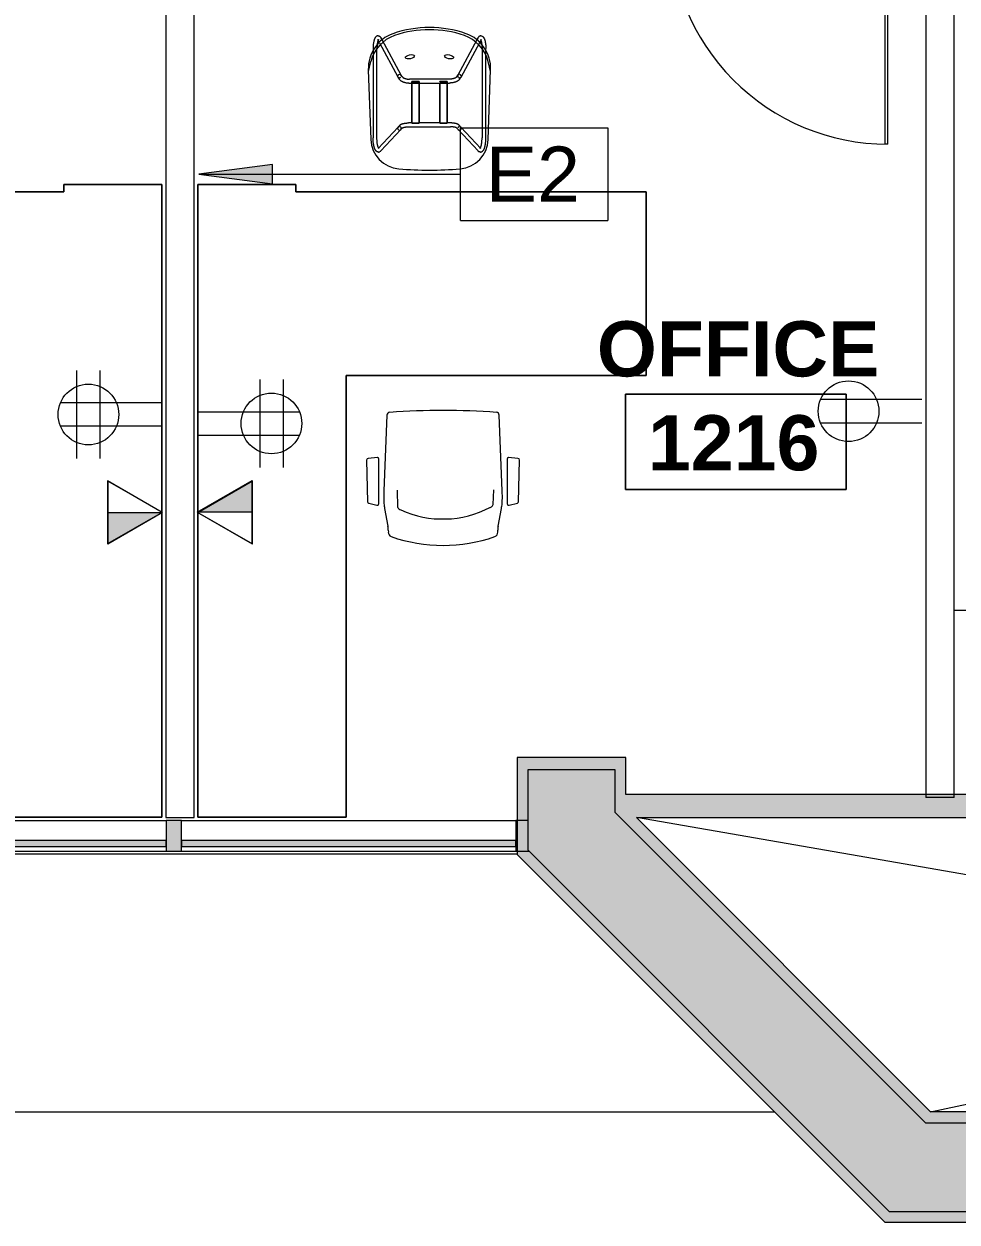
# Model space of a CAD drawing. Header units: inches. Extents: x -326 to 986, y -79 to 1436.
# Drawn here: x 590.9 to 743.2, y -79.5 to 116 of the extents above; entities that cross this region are included whole.
import ezdxf

# ---------------------------------------------------------------- set-up
doc = ezdxf.new("R2010")
doc.units = ezdxf.units.IN
doc.header["$LTSCALE"] = 48
doc.header["$MEASUREMENT"] = 0
for name, color, linetype, lineweight in [('A-ANNO-KEYN', 8, 'Continuous', 9), ('A-ANNO-NOTE', 4, 'Continuous', 13), ('A-AREA-IDEN', 1, 'Continuous', 9), ('A-DETL-GENF', 247, 'Continuous', 9), ('A-DETL-THIN', 8, 'Continuous', 9), ('A-DOOR', 8, 'Continuous', 13), ('A-GENM', 8, 'Continuous', 9), ('A-GLAZ-CURT', 8, 'Continuous', 9), ('A-GLAZ-CWMG', 8, 'Continuous', 9), ('A-WALL', 8, 'Continuous', 13), ('A-WALL-PATT', 8, 'Continuous', 13), ('I-FURN', 47, 'Continuous', 9), ('I-WALL', 8, 'Continuous', 13), ('Q-SPCQ', 8, 'Continuous', 9)]:
    doc.layers.add(name, color=color, linetype=linetype, lineweight=lineweight)
doc.styles.add('Arial', font='arial.ttf', dxfattribs={"height": 9})
doc.styles.add('Swis721 Lt BT_B', font='', dxfattribs={"height": 9})
doc.styles.get('Swis721 Lt BT_B').set_extended_font_data('Swis721 Lt BT', bold=True)

# ---------------------------------------------------------------- blocks, each defined once
blk = doc.blocks.new('System Panel - Glazed - Offset-8084721-Level XX  POWER _ SIGNAL NEW')
at = {"layer": 'A-GLAZ-CURT'}
blk.add_hatch(color=256, dxfattribs=at).paths.add_polyline_path([(-27.27, 1.75), (-27.27, 0.75), (27.27, 0.75), (27.27, 1.75), (0.4, 1.75)], flags=0)
for p, q in [((27.27, 1.75), (-27.27, 1.75)), ((-27.27, 1.75), (-27.27, 0.75)), ((-27.27, 0.75), (27.27, 0.75)), ((27.27, 0.75), (27.27, 1.75))]:
    blk.add_line(p, q, dxfattribs=at)
blk = doc.blocks.new('System Panel - Glazed - Offset-8084722-Level XX  POWER _ SIGNAL NEW')
at = {"layer": 'A-GLAZ-CURT'}
blk.add_hatch(color=256, dxfattribs=at).paths.add_polyline_path([(-28.69, 1.75), (-28.75, 1.75), (-28.75, 0.75), (28.75, 0.75), (28.75, 1.75), (-28.04, 1.75)], flags=0)
for p, q in [((28.75, 1.75), (-28.75, 1.75)), ((-28.75, 1.75), (-28.75, 0.75)), ((-28.75, 0.75), (28.75, 0.75)), ((28.75, 0.75), (28.75, 1.75))]:
    blk.add_line(p, q, dxfattribs=at)
blk = doc.blocks.new('Rectangular Mullion - 2_5_ x 5_ rectangular-6977653-Level XX  POWER _ SIGNAL NEW')
at = {"layer": 'A-GLAZ-CWMG'}
for p, q in [((616.64, -13.97), (671.18, -13.97)), ((616.64, -18.97), (671.18, -18.97))]:
    blk.add_line(p, q, dxfattribs=at)
blk = doc.blocks.new('Rectangular Mullion - 2_5_ x 5_ rectangular-6977149-Level XX  POWER _ SIGNAL NEW')
at = {"layer": 'A-GLAZ-CWMG'}
for p, q in [((556.64, -13.97), (614.14, -13.97)), ((556.64, -18.97), (614.14, -18.97))]:
    blk.add_line(p, q, dxfattribs=at)
blk = doc.blocks.new('Rectangular Mullion - 2_5_ x 5_ rectangular-8084719-Level XX  POWER _ SIGNAL NEW')
at = {"layer": 'A-GLAZ-CWMG'}
blk.add_hatch(color=256, dxfattribs=at).paths.add_polyline_path([(-2.5, -2.5), (-2.29, -2.5), (-2.3, 2.5), (-2.5, 2.5), (-2.5, -1.75)], flags=0)
for p, q in [((-0.54, 2.5), (-2.5, 2.5)), ((-2.5, 2.5), (-2.5, -2.5)), ((-2.5, -2.5), (-0.33, -2.5))]:
    blk.add_line(p, q, dxfattribs=at)
blk = doc.blocks.new('Rectangular Mullion - 2_5_ x 5_ rectangular-8084720-Level XX  POWER _ SIGNAL NEW')
at = {"layer": 'A-GLAZ-CWMG'}
blk.add_hatch(color=256, dxfattribs=at).paths.add_polyline_path([(-1.25, -2.5), (-1.25, 2.5), (1.25, 2.5), (1.25, -2.5)], flags=0)
for p, q in [((-1.25, 2.5), (1.25, 2.5)), ((-1.25, -2.5), (-1.25, 2.5)), ((1.25, 2.5), (1.25, -2.5)), ((1.25, -2.5), (-1.25, -2.5))]:
    blk.add_line(p, q, dxfattribs=at)
blk = doc.blocks.new('Furniture 12 - Furniture 2-8206530-Level XX  POWER _ SIGNAL NEW')
at = {"layer": 'I-FURN'}
for p, q in [((597.43, 88.59), (540.28, 88.59)), ((540.28, 88.59), (540.28, 58.59)), ((540.28, 58.59), (540.28, 88.59)), ((540.28, 88.59), (597.43, 88.59)), ((613.43, 89.76), (597.43, 89.76)), ((597.43, 89.76), (597.43, 88.59)), ((597.43, 88.59), (597.43, 89.76)), ((597.43, 89.76), (613.43, 89.76)), ((613.43, -13.41), (613.43, 89.76)), ((613.43, 89.76), (613.43, -13.41)), ((540.28, 58.59), (589.21, 58.59)), ((589.21, 58.59), (540.28, 58.59)), ((589.21, 58.59), (589.21, -13.41)), ((589.21, -13.41), (589.21, 58.59)), ((589.21, -13.41), (613.43, -13.41)), ((613.43, -13.41), (589.21, -13.41))]:
    blk.add_line(p, q, dxfattribs=at)
blk = doc.blocks.new('Furniture 14 - Furniture 2-8206549-Level XX  POWER _ SIGNAL NEW')
at = {"layer": 'I-FURN'}
for p, q in [((635.29, 89.76), (619.29, 89.76)), ((619.29, 89.76), (619.29, -13.41)), ((619.29, -13.41), (619.29, 89.76)), ((619.29, 89.76), (635.29, 89.76)), ((635.29, 88.59), (635.29, 89.76)), ((635.29, 89.76), (635.29, 88.59)), ((692.44, 88.59), (635.29, 88.59)), ((635.29, 88.59), (692.44, 88.59)), ((692.44, 58.59), (692.44, 88.59)), ((692.44, 88.59), (692.44, 58.59)), ((643.5, -13.41), (643.5, 58.59)), ((643.5, 58.59), (692.44, 58.59)), ((692.44, 58.59), (643.5, 58.59)), ((643.5, 58.59), (643.5, -13.41)), ((619.29, -13.41), (643.5, -13.41)), ((643.5, -13.41), (619.29, -13.41))]:
    blk.add_line(p, q, dxfattribs=at)
blk = doc.blocks.new('Haworth_Chair_Very-Perforated Conference - Arms-7919528-Level XX  POWER _ SIGNAL NEW')
at = {"layer": 'I-FURN'}
for p, q in [((-8.92, 9.82), (-8.93, 9.49)), ((8.93, 9.49), (8.92, 9.82)), ((-8.99, 8.85), (-9.54, 5.95)), ((9.54, 5.95), (8.99, 8.85)), ((-12.31, 4.88), (-12.46, -1.93)), ((-10.78, 5.45), (-12.13, 5.09)), ((-10.47, -2.08), (-10.47, 5.24)), ((-8.18, 5.32), (-8.28, 2.93)), ((7.35, 5.81), (7.45, 3)), ((10.47, 5.24), (10.47, -2.08)), ((12.13, 5.09), (10.78, 5.45)), ((12.46, -1.93), (12.31, 4.88)), ((-9.66, 3.1), (-9.17, -9.25)), ((9.17, -9.25), (9.66, 3.1)), ((-12.22, -2.2), (-10.7, -2.33)), ((10.7, -2.33), (12.22, -2.2))]:
    blk.add_line(p, q, dxfattribs=at)
for centre, radius, start, end in [((0, -13.38), 25.38, 70.5697, 109.4303), ((-8.2, 9.88), 0.726, 109.4303, 184.7942), ((8.2, 9.88), 0.726, 355.2058, 70.5697), ((-12.59, 9.53), 3.66, 349.3577, 359.4408), ((12.59, 9.53), 3.66, 180.5592, 190.6423), ((-1.67, 4.48), 8, 169.3577, 171.9368), ((0.03, -8.86), 16.55, 65.5881, 117.6868), ((6.23, 4.53), 1.8, 56.5647, 69.3688), ((7.07, 5.79), 0.28, 3.4353, 56.5647), ((1.67, 4.48), 8, 8.0632, 10.6423), ((-12.06, 4.84), 0.253, 104.9851, 170.6413), ((-10.72, 5.2), 0.251, 7.6853, 104.9851), ((14.88, 4.07), 24.56, 178.604, 182.266), ((-1.67, 4.48), 8, 171.9368, 178.604), ((-7.9, 5.31), 0.279, 123.4733, 177.7139), ((-7.07, 4.46), 1.47, 115.5511, 132.4138), ((1.67, 4.48), 8, 1.396, 8.0632), ((-14.88, 4.07), 24.56, 357.734, 1.396), ((10.72, 5.2), 0.251, 75.0149, 172.3147), ((12.06, 4.84), 0.253, 9.3587, 75.0149), ((-12.2, -1.95), 0.26, 176.7236, 265.2764), ((12.2, -1.95), 0.26, 274.7236, 3.2764), ((-10.72, -2.08), 0.254, 274.8786, 0.0165), ((10.72, -2.08), 0.254, 179.9835, 265.1214), ((-8.7, -9.25), 0.465, 180, 270), ((0, 107.25), 117.28, 265.7439, 274.2561), ((8.7, -9.25), 0.465, 269.8585, 0)]:
    blk.add_arc(centre, radius, start, end, dxfattribs=at)
blk = doc.blocks.new('HighTower_Eyes_Guest - HighTower_Eyes_Guest-V26-Level XX  POWER _ SIGNAL NEW')
at = {"layer": 'I-FURN'}
for p, q in [((-8.43, 8.96), (-8.2, 8.54)), ((-8.3, 9.03), (-8.3, 9.03)), ((-8.18, 8.49), (-5.18, 2.92)), ((-7.71, 8.96), (-7.88, 9.26)), ((-4.63, 3.21), (-7.71, 8.96)), ((7.71, 8.96), (4.62, 3.2)), ((5.17, 2.9), (8.2, 8.54)), ((7.88, 9.26), (7.71, 8.96)), ((8.2, 8.54), (8.43, 8.96)), ((8.3, 9.03), (8.3, 9.03)), ((-9.2, 7.57), (-9.2, 7.23)), ((-9.2, 7.23), (-9.2, -7.02)), ((-8.57, -7.02), (-8.57, 7.57)), ((8.57, 7.57), (8.57, -7.02)), ((9.2, 7.23), (9.2, 7.57)), ((9.2, -7.02), (9.2, 7.19)), ((-9.98, 4.11), (-9.58, -7.25)), ((-9.97, 3.84), (-9.57, 5.45)), ((9.97, 3.84), (9.57, 5.45)), ((9.58, -7.25), (9.98, 4.11)), ((-5.16, 2.9), (-4.92, 2.56)), ((-4.41, 2.93), (-4.65, 3.26)), ((3.25, 2.57), (-3.25, 2.57)), ((-2.86, 2.22), (-1.68, 2.22)), ((-2.86, 2.1), (-2.86, 2.17)), ((-2.86, 2.17), (-2.86, 2.12)), ((-2.86, 2.12), (-1.68, 2.12)), ((-2.86, 2.04), (-2.86, 2.1)), ((-2.86, 2.1), (-2.86, 2.04)), ((-2.86, 1.99), (-2.86, 2.03)), ((-2.86, 2.03), (-2.86, 1.99)), ((-2.86, 1.76), (-2.86, 1.96)), ((-1.68, 2.16), (-1.68, 2.1)), ((-1.68, 2.04), (-1.68, 2.09)), ((-1.68, 2.09), (-1.68, 2.04)), ((-1.68, 1.96), (-1.68, 1.76)), ((1.68, 2.22), (2.86, 2.22)), ((1.68, 2.12), (1.68, 2.18)), ((1.68, 2.18), (1.68, 2.12)), ((1.68, 2.12), (2.86, 2.12)), ((1.68, 2.05), (1.68, 2.1)), ((1.68, 2.1), (1.68, 2.05)), ((1.68, 1.76), (1.68, 1.96)), ((2.86, 2.12), (2.86, 2.18)), ((2.86, 2.18), (2.86, 2.11)), ((2.86, 2.04), (2.86, 2.1)), ((2.86, 2.1), (2.86, 2.04)), ((2.86, 1.99), (2.86, 2.04)), ((2.86, 2.04), (2.86, 1.99)), ((2.86, 1.96), (2.86, 1.76)), ((4.65, 3.26), (4.41, 2.93)), ((4.92, 2.56), (5.16, 2.9)), ((-3.25, 1.94), (3.25, 1.94)), ((-2.86, 1.94), (-2.86, 0.38)), ((-2.86, 1.43), (-2.86, 1.76)), ((-2.86, -3.21), (-2.86, 1.43)), ((-2.86, 0.38), (-2.86, -0.75)), ((-1.68, 0.38), (-1.68, 1.94)), ((-1.68, 1.76), (-1.68, 1.43)), ((-1.68, 1.43), (-1.68, -3.21)), ((-1.68, -0.75), (-1.68, 0.38)), ((1.68, 1.95), (1.68, 0.38)), ((1.68, 1.43), (1.68, 1.76)), ((1.68, -3.21), (1.68, 1.43)), ((1.68, 0.38), (1.68, -0.75)), ((2.86, 0.38), (2.86, 1.94)), ((2.86, 1.76), (2.86, 1.43)), ((2.86, 1.43), (2.86, -3.21)), ((2.86, -0.75), (2.86, 0.38)), ((-2.86, -0.75), (-2.86, -1.82)), ((-2.86, -1.82), (-2.86, -3.07)), ((-1.68, -1.82), (-1.68, -0.75)), ((-1.68, -3.07), (-1.68, -1.82)), ((1.68, -0.75), (1.68, -1.82)), ((1.68, -1.82), (1.68, -3.07)), ((2.86, -1.82), (2.86, -0.75)), ((2.86, -3.07), (2.86, -1.82)), ((-2.86, -3.07), (-2.86, -4.58)), ((-2.86, -3.53), (-2.86, -3.21)), ((-2.86, -4.6), (-2.86, -3.53)), ((-1.68, -4.58), (-1.68, -3.07)), ((-1.68, -3.21), (-1.68, -3.53)), ((-1.68, -3.53), (-1.68, -4.6)), ((1.68, -3.07), (1.68, -4.58)), ((1.68, -3.53), (1.68, -3.21)), ((1.68, -4.6), (1.68, -3.53)), ((2.86, -4.58), (2.86, -3.07)), ((2.86, -3.21), (2.86, -3.53)), ((2.86, -3.53), (2.86, -4.6)), ((-5.12, -5.24), (-8.38, -8.72)), ((-7.92, -9.15), (-4.67, -5.67)), ((-4.85, -4.95), (-5.13, -5.25)), ((-4.67, -5.67), (-4.4, -5.38)), ((-2.86, -4.58), (-3.42, -4.58)), ((-3.42, -5.2), (3.42, -5.2)), ((-2.86, -4.58), (-2.86, -4.59)), ((-2.86, -4.6), (-2.86, -4.58)), ((-2.86, -4.59), (-2.86, -4.61)), ((-1.68, -4.6), (-2.86, -4.6)), ((-2.86, -4.61), (-1.68, -4.61)), ((1.68, -4.58), (-1.68, -4.58)), ((-1.68, -4.59), (-1.68, -4.58)), ((-1.68, -4.58), (-1.68, -4.6)), ((-1.68, -4.61), (-1.68, -4.59)), ((1.68, -4.59), (1.68, -4.58)), ((1.68, -4.58), (1.68, -4.6)), ((1.68, -4.61), (1.68, -4.59)), ((1.68, -4.6), (2.86, -4.6)), ((2.86, -4.61), (1.68, -4.61)), ((3.42, -4.58), (2.86, -4.58)), ((2.86, -4.58), (2.86, -4.59)), ((2.86, -4.6), (2.86, -4.58)), ((2.86, -4.59), (2.86, -4.61)), ((4.4, -5.38), (4.67, -5.67)), ((4.67, -5.67), (7.92, -9.15)), ((5.13, -5.25), (4.85, -4.95)), ((8.38, -8.72), (5.12, -5.24)), ((-9.17, -7.68), (-9.17, -7.62)), ((8.53, -7.8), (8.53, -7.74)), ((8.55, -7.53), (8.56, -7.45)), ((-8.25, -8.73), (-8.25, -8.72)), ((8.25, -8.73), (8.25, -8.72)), ((8.33, -8.6), (8.34, -8.57))]:
    blk.add_line(p, q, dxfattribs=at)
at = {"layer": 'I-FURN', "flags": 128}
for points in [[(-8.39, 9.63), (-8.45, 9.62), (-8.51, 9.61), (-8.57, 9.59), (-8.62, 9.57), (-8.67, 9.54), (-8.71, 9.5), (-8.75, 9.47), (-8.78, 9.43), (-8.81, 9.39), (-8.84, 9.35), (-8.87, 9.31), (-8.89, 9.27), (-8.91, 9.22), (-8.94, 9.18), (-8.96, 9.13), (-8.98, 9.08), (-9, 9.03), (-9.01, 8.98), (-9.03, 8.92), (-9.05, 8.87), (-9.06, 8.81), (-9.08, 8.75), (-9.09, 8.69), (-9.1, 8.63), (-9.11, 8.57), (-9.13, 8.5), (-9.14, 8.44), (-9.15, 8.37), (-9.16, 8.3), (-9.16, 8.24), (-9.17, 8.17), (-9.18, 8.09), (-9.18, 8.02), (-9.19, 7.95), (-9.19, 7.88), (-9.19, 7.81), (-9.2, 7.73), (-9.2, 7.66), (-9.2, 7.59), (-9.2, 7.57)], [(-8.54, 8.2), (-8.54, 8.15), (-8.55, 8.09), (-8.56, 8.03), (-8.56, 7.96), (-8.56, 7.9), (-8.57, 7.83), (-8.57, 7.77), (-8.57, 7.7)], [(-8.38, 8.88), (-8.4, 8.85), (-8.41, 8.81), (-8.42, 8.78), (-8.43, 8.74), (-8.45, 8.69), (-8.46, 8.65), (-8.47, 8.6), (-8.48, 8.55), (-8.49, 8.5), (-8.5, 8.44), (-8.51, 8.39), (-8.52, 8.33), (-8.53, 8.27), (-8.54, 8.21)], [(-8.47, 9.03), (-8.47, 9.03), (-8.46, 9.02), (-8.46, 9.01), (-8.45, 9), (-8.44, 8.98), (-8.43, 8.96)], [(-8.39, 9.63), (-8.32, 9.62), (-8.26, 9.61), (-8.21, 9.59), (-8.15, 9.57), (-8.11, 9.54), (-8.06, 9.5), (-8.03, 9.47), (-7.99, 9.43), (-7.96, 9.39), (-7.93, 9.35), (-7.91, 9.31), (-7.88, 9.27), (-7.88, 9.26)], [(-8.32, 9.01), (-8.32, 9), (-8.34, 8.98), (-8.35, 8.96), (-8.36, 8.94), (-8.37, 8.91), (-8.38, 8.88)], [(-8.3, 9.03), (-8.31, 9.02), (-8.32, 9.01)], [(8.39, 9.63), (8.32, 9.62), (8.26, 9.61), (8.21, 9.59), (8.15, 9.57), (8.11, 9.54), (8.06, 9.5), (8.03, 9.47), (7.99, 9.43), (7.96, 9.39), (7.93, 9.35), (7.91, 9.31), (7.88, 9.27), (7.88, 9.26)], [(8.3, 9.03), (8.31, 9.02), (8.32, 9.01)], [(8.32, 9.01), (8.32, 9), (8.34, 8.98), (8.35, 8.96), (8.36, 8.94), (8.37, 8.91), (8.38, 8.88)], [(8.38, 8.88), (8.4, 8.85), (8.41, 8.81), (8.42, 8.78), (8.43, 8.74), (8.45, 8.69), (8.46, 8.65), (8.47, 8.6), (8.48, 8.55), (8.49, 8.5), (8.5, 8.44), (8.51, 8.39), (8.52, 8.33), (8.53, 8.27), (8.54, 8.21)], [(8.39, 9.63), (8.45, 9.62), (8.51, 9.61), (8.57, 9.59), (8.62, 9.57), (8.67, 9.54), (8.71, 9.5), (8.75, 9.47), (8.78, 9.43), (8.81, 9.39), (8.84, 9.35), (8.87, 9.31), (8.89, 9.27), (8.91, 9.22), (8.94, 9.18), (8.96, 9.13), (8.98, 9.08), (9, 9.03), (9.01, 8.98), (9.03, 8.92), (9.05, 8.87), (9.06, 8.81), (9.08, 8.75), (9.09, 8.69), (9.1, 8.63), (9.11, 8.57), (9.13, 8.5), (9.14, 8.44), (9.15, 8.37), (9.16, 8.3), (9.16, 8.24), (9.17, 8.17), (9.18, 8.09), (9.18, 8.02), (9.19, 7.95), (9.19, 7.88), (9.19, 7.81), (9.2, 7.73), (9.2, 7.66), (9.2, 7.59), (9.2, 7.57)], [(8.47, 9.03), (8.47, 9.03), (8.46, 9.02), (8.46, 9.01), (8.45, 9), (8.44, 8.98), (8.43, 8.96)], [(8.54, 8.2), (8.54, 8.15), (8.55, 8.09), (8.56, 8.03), (8.56, 7.96), (8.56, 7.9)], [(8.56, 7.9), (8.57, 7.83), (8.57, 7.77), (8.57, 7.7), (8.57, 7.64), (8.57, 7.57), (8.57, 7.57)], [(-8.57, 7.7), (-8.57, 7.64), (-8.57, 7.57), (-8.57, 7.57)], [(-4.92, 2.56), (-4.89, 2.52), (-4.86, 2.48), (-4.82, 2.44), (-4.78, 2.41), (-4.74, 2.37), (-4.7, 2.34), (-4.66, 2.31), (-4.61, 2.28), (-4.56, 2.25), (-4.52, 2.22), (-4.47, 2.2), (-4.41, 2.17), (-4.36, 2.15), (-4.31, 2.12), (-4.25, 2.1), (-4.19, 2.08), (-4.14, 2.07), (-4.08, 2.05), (-4.02, 2.03), (-3.96, 2.02), (-3.9, 2.01), (-3.83, 1.99), (-3.77, 1.98), (-3.71, 1.97), (-3.64, 1.96), (-3.58, 1.96), (-3.51, 1.95), (-3.45, 1.95), (-3.38, 1.94), (-3.32, 1.94), (-3.25, 1.94)], [(-4.41, 2.93), (-4.4, 2.91), (-4.39, 2.9), (-4.38, 2.89), (-4.36, 2.87), (-4.34, 2.85), (-4.32, 2.84), (-4.3, 2.82), (-4.28, 2.8), (-4.25, 2.79), (-4.22, 2.77)], [(-4.22, 2.77), (-4.19, 2.75), (-4.15, 2.74), (-4.12, 2.72), (-4.08, 2.71), (-4.04, 2.69), (-4, 2.68), (-3.96, 2.66), (-3.91, 2.65), (-3.87, 2.64), (-3.82, 2.63), (-3.77, 2.62), (-3.72, 2.61), (-3.67, 2.6), (-3.62, 2.59), (-3.57, 2.59), (-3.52, 2.58), (-3.46, 2.58), (-3.41, 2.57)], [(-3.41, 2.57), (-3.36, 2.57), (-3.3, 2.57), (-3.25, 2.57)], [(4.41, 2.93), (4.4, 2.91), (4.39, 2.9), (4.38, 2.89), (4.36, 2.87), (4.34, 2.85), (4.32, 2.84), (4.3, 2.82), (4.28, 2.8), (4.25, 2.79), (4.22, 2.77), (4.19, 2.75), (4.15, 2.74), (4.12, 2.72), (4.08, 2.71), (4.04, 2.69), (4, 2.68), (3.96, 2.66), (3.91, 2.65), (3.87, 2.64), (3.82, 2.63), (3.77, 2.62), (3.72, 2.61), (3.67, 2.6), (3.62, 2.59), (3.57, 2.59), (3.52, 2.58), (3.46, 2.58), (3.41, 2.57), (3.36, 2.57), (3.3, 2.57), (3.25, 2.57)], [(4.92, 2.56), (4.89, 2.52), (4.86, 2.48), (4.82, 2.44), (4.78, 2.41), (4.74, 2.37), (4.7, 2.34), (4.66, 2.31), (4.61, 2.28), (4.56, 2.25), (4.52, 2.22), (4.47, 2.2), (4.41, 2.17), (4.36, 2.15), (4.31, 2.12), (4.25, 2.1), (4.19, 2.08), (4.14, 2.07), (4.08, 2.05), (4.02, 2.03), (3.96, 2.02), (3.9, 2.01), (3.83, 1.99), (3.77, 1.98), (3.71, 1.97), (3.64, 1.96), (3.58, 1.96), (3.51, 1.95), (3.45, 1.95), (3.38, 1.94), (3.32, 1.94), (3.25, 1.94)], [(-4.85, -4.95), (-4.82, -4.92), (-4.79, -4.89), (-4.76, -4.87), (-4.72, -4.85), (-4.69, -4.83), (-4.65, -4.81), (-4.62, -4.79), (-4.58, -4.77), (-4.54, -4.75), (-4.5, -4.74), (-4.46, -4.73), (-4.42, -4.71), (-4.38, -4.7), (-4.34, -4.69), (-4.29, -4.67), (-4.25, -4.66), (-4.2, -4.65), (-4.16, -4.64), (-4.11, -4.64), (-4.06, -4.63), (-4.01, -4.62), (-3.96, -4.61), (-3.91, -4.61), (-3.86, -4.6), (-3.81, -4.6), (-3.76, -4.59), (-3.7, -4.59), (-3.65, -4.58), (-3.6, -4.58)], [(-4.4, -5.38), (-4.4, -5.38), (-4.39, -5.38), (-4.38, -5.37), (-4.37, -5.37), (-4.36, -5.36), (-4.35, -5.35), (-4.33, -5.34), (-4.31, -5.33), (-4.29, -5.33), (-4.26, -5.32), (-4.24, -5.31), (-4.21, -5.3), (-4.18, -5.29), (-4.15, -5.28), (-4.11, -5.27), (-4.08, -5.27), (-4.04, -5.26), (-4, -5.25), (-3.97, -5.24), (-3.93, -5.24), (-3.88, -5.23), (-3.84, -5.23), (-3.8, -5.22), (-3.76, -5.22), (-3.71, -5.21), (-3.67, -5.21), (-3.62, -5.21), (-3.58, -5.21)], [(-3.6, -4.58), (-3.54, -4.58), (-3.49, -4.58), (-3.44, -4.58), (-3.42, -4.58)], [(-3.58, -5.21), (-3.53, -5.2), (-3.49, -5.2), (-3.44, -5.2), (-3.42, -5.2)], [(4.85, -4.95), (4.82, -4.92), (4.79, -4.89), (4.76, -4.87), (4.72, -4.85), (4.69, -4.83), (4.65, -4.81), (4.62, -4.79), (4.58, -4.77), (4.54, -4.75), (4.5, -4.74), (4.46, -4.73), (4.42, -4.71), (4.38, -4.7), (4.34, -4.69), (4.29, -4.67), (4.25, -4.66), (4.2, -4.65), (4.16, -4.64), (4.11, -4.64), (4.06, -4.63), (4.01, -4.62), (3.96, -4.61), (3.91, -4.61), (3.86, -4.6), (3.81, -4.6), (3.76, -4.59), (3.7, -4.59), (3.65, -4.58), (3.6, -4.58), (3.54, -4.58), (3.49, -4.58), (3.44, -4.58), (3.42, -4.58)], [(4.4, -5.38), (4.4, -5.38), (4.39, -5.38), (4.38, -5.37), (4.37, -5.37), (4.36, -5.36), (4.35, -5.35), (4.33, -5.34), (4.31, -5.33), (4.29, -5.33), (4.26, -5.32), (4.24, -5.31), (4.21, -5.3), (4.18, -5.29), (4.15, -5.28), (4.11, -5.27), (4.08, -5.27), (4.04, -5.26), (4, -5.25), (3.97, -5.24), (3.93, -5.24), (3.88, -5.23), (3.84, -5.23), (3.8, -5.22), (3.76, -5.22), (3.71, -5.21), (3.67, -5.21), (3.62, -5.21), (3.58, -5.21), (3.53, -5.2), (3.49, -5.2), (3.44, -5.2), (3.42, -5.2)], [(-9.19, -7.46), (-9.19, -7.38), (-9.19, -7.29), (-9.2, -7.21), (-9.2, -7.13), (-9.2, -7.04), (-9.2, -7.02)], [(-9.17, -7.62), (-9.18, -7.54), (-9.19, -7.46)], [(-9.15, -7.83), (-9.16, -7.78), (-9.17, -7.7)], [(-8.53, -7.8), (-8.53, -7.74), (-8.54, -7.67), (-8.55, -7.6), (-8.55, -7.53), (-8.56, -7.45), (-8.56, -7.38), (-8.57, -7.3), (-8.57, -7.23), (-8.57, -7.15), (-8.57, -7.08), (-8.57, -7.02)], [(-8.3, -8.66), (-8.31, -8.63), (-8.33, -8.6), (-8.34, -8.57), (-8.36, -8.53), (-8.37, -8.49), (-8.39, -8.45), (-8.4, -8.4), (-8.42, -8.35), (-8.43, -8.3), (-8.45, -8.25), (-8.46, -8.19), (-8.47, -8.13), (-8.48, -8.07), (-8.49, -8.01), (-8.51, -7.95), (-8.52, -7.88), (-8.52, -7.81)], [(8.49, -8.01), (8.51, -7.95), (8.52, -7.88), (8.52, -7.81)], [(8.53, -7.74), (8.54, -7.67), (8.55, -7.6), (8.55, -7.53)], [(8.56, -7.45), (8.56, -7.38), (8.57, -7.3), (8.57, -7.23)], [(8.57, -7.23), (8.57, -7.15), (8.57, -7.08), (8.57, -7.02)], [(8.9, -8.84), (8.93, -8.79), (8.95, -8.74), (8.97, -8.68), (8.99, -8.62), (9.01, -8.56), (9.03, -8.5), (9.04, -8.43), (9.06, -8.37), (9.08, -8.3), (9.09, -8.23), (9.1, -8.16), (9.12, -8.08), (9.13, -8.01), (9.14, -7.93), (9.15, -7.86), (9.16, -7.78), (9.17, -7.7)], [(9.17, -7.68), (9.17, -7.62), (9.18, -7.54), (9.19, -7.46)], [(9.19, -7.46), (9.19, -7.38), (9.19, -7.29), (9.2, -7.21), (9.2, -7.13), (9.2, -7.04), (9.2, -7.02)], [(-8.32, -9.33), (-8.38, -9.33), (-8.45, -9.31), (-8.51, -9.29), (-8.56, -9.27), (-8.61, -9.24), (-8.65, -9.2), (-8.69, -9.16), (-8.73, -9.12), (-8.77, -9.08), (-8.8, -9.04), (-8.83, -8.99), (-8.85, -8.94), (-8.88, -8.9), (-8.9, -8.84), (-8.93, -8.79), (-8.95, -8.74), (-8.97, -8.68), (-8.99, -8.62), (-9.01, -8.56), (-9.03, -8.5), (-9.04, -8.43), (-9.06, -8.37), (-9.08, -8.3), (-9.09, -8.23), (-9.1, -8.16), (-9.12, -8.08), (-9.13, -8.01), (-9.14, -7.93), (-9.15, -7.86)], [(-8.38, -8.73), (-8.38, -8.72), (-8.38, -8.72)], [(-8.32, -9.33), (-8.25, -9.33), (-8.19, -9.31), (-8.13, -9.29), (-8.08, -9.27)], [(-8.26, -8.71), (-8.27, -8.7), (-8.29, -8.68), (-8.3, -8.66)], [(-8.25, -8.72), (-8.25, -8.72), (-8.26, -8.71)], [(-8.07, -9.27), (-8.02, -9.24), (-7.98, -9.2), (-7.94, -9.16), (-7.92, -9.15)], [(8.31, -9.33), (8.25, -9.33), (8.19, -9.31), (8.13, -9.29), (8.07, -9.27), (8.02, -9.24), (7.98, -9.2), (7.94, -9.16), (7.92, -9.15)], [(8.25, -8.72), (8.25, -8.72), (8.26, -8.71)], [(8.26, -8.71), (8.27, -8.7), (8.29, -8.68), (8.3, -8.66)], [(8.3, -8.66), (8.31, -8.63), (8.33, -8.6)], [(8.32, -9.33), (8.38, -9.33), (8.45, -9.31), (8.51, -9.29), (8.56, -9.27), (8.61, -9.24), (8.65, -9.2), (8.69, -9.16), (8.73, -9.12), (8.77, -9.08), (8.8, -9.04), (8.83, -8.99), (8.85, -8.94), (8.88, -8.9), (8.9, -8.85)], [(8.34, -8.57), (8.36, -8.53), (8.37, -8.49), (8.39, -8.45), (8.4, -8.4), (8.42, -8.35), (8.43, -8.3), (8.45, -8.25), (8.46, -8.19), (8.47, -8.13), (8.48, -8.07), (8.49, -8.01)], [(8.38, -8.73), (8.38, -8.72), (8.38, -8.72)]]:
    blk.add_lwpolyline(points, dxfattribs=at)
at = {"layer": 'I-FURN'}
for centre, radius, start, end in [((-3.98, 4.32), 6, 109.4725, 182), ((0, -6.94), 17.94, 70.5275, 109.4725), ((0, -6.94), 17.94, 70.5275, 109.4725), ((0, -6.94), 17.57, 71.1082, 108.8918), ((3.98, 4.32), 6, 358, 70.5275), ((-3.75, 4), 6, 108.8918, 166), ((3.75, 4), 6, 14, 71.1082), ((-4.58, -7.08), 5, 182, 265.3163), ((4.58, -7.08), 5, 274.6837, 358), ((0, 48.87), 61.14, 265.3163, 274.6837)]:
    blk.add_arc(centre, radius, start, end, dxfattribs=at)
for centre, major_axis in [((-3.19, 6.22), (0.731, 0.169)), ((3.19, 6.22), (-0.731, 0.169))]:
    blk.add_ellipse(centre, major_axis=major_axis, ratio=0.429347, dxfattribs=at)
for centre, major_axis, ratio, start_param, end_param in [((-4.9, 3.07), (0.275, 0.148), 0.846149, 1.005041, 3.361235), ((-4.91, 3.08), (0.255, 0.181), 0.826969, 2.348734, 2.610534), ((-4.91, 3.08), (0.255, 0.181), 0.826969, 2.610534, 2.872333), ((-4.91, 3.08), (0.255, 0.181), 0.826969, 3.134132, 3.141593), ((-4.91, 3.08), (0.255, 0.181), 0.826969, 3.670142, 3.899693), ((-4.91, 3.08), (0.255, 0.181), 0.826969, 4.18133, 4.342747), ((-4.9, 3.07), (0.275, 0.148), 0.846149, 0.847322, 1.005041), ((-4.91, 3.08), (0.255, 0.181), 0.826969, 4.507518, 4.704929), ((-4.9, 3.07), (0.275, 0.148), 0.846149, 0.56645, 0.743241), ((-4.9, 3.07), (0.275, 0.148), 0.846149, 4.670232, 4.932031), ((-4.9, 3.07), (0.275, 0.148), 0.846149, 0.245101, 0.481442), ((-4.9, 3.07), (0.275, 0.148), 0.846149, 0, 0.219642), ((-4.91, 3.08), (0.255, 0.181), 0.826969, 6.042005, 6.283185), ((-4.9, 3.07), (0.275, 0.148), 0.846149, 6.241028, 6.283185), ((-4.9, 3.07), (0.275, 0.148), 0.846149, 6.055057, 6.234538), ((-4.91, 3.08), (0.255, 0.181), 0.826969, 5.50754, 5.687096), ((4.9, 3.05), (-0.275, 0.148), 0.846149, 0.345403, 0.565756), ((4.9, 3.05), (-0.275, 0.148), 0.846149, 6.063543, 6.500328), ((4.91, 3.08), (-0.255, 0.181), 0.826969, 0, 0.24118), ((4.9, 3.05), (-0.275, 0.148), 0.846149, 0.827555, 1.089355), ((4.9, 3.05), (-0.275, 0.148), 0.846149, 1.354803, 1.853974), ((4.91, 3.08), (-0.255, 0.181), 0.826969, 1.606635, 1.840056), ((4.91, 3.08), (-0.255, 0.181), 0.826969, 1.940439, 2.101855), ((4.9, 3.05), (-0.275, 0.148), 0.846149, 5.016345, 5.172895), ((4.9, 3.05), (-0.275, 0.148), 0.846149, 4.754546, 5.016345), ((4.9, 3.05), (-0.275, 0.148), 0.846149, 2.218705, 2.398351), ((4.9, 3.05), (-0.275, 0.148), 0.846149, 4.492747, 4.754546), ((4.9, 3.05), (-0.275, 0.148), 0.846149, 4.230947, 4.492747), ((4.9, 3.05), (-0.275, 0.148), 0.846149, 2.707661, 3.707348), ((4.91, 3.08), (-0.255, 0.181), 0.826969, 2.887254, 3.141593), ((4.9, 3.05), (-0.275, 0.148), 0.846149, 3.969148, 4.230947), ((4.91, 3.08), (-0.255, 0.181), 0.826969, 3.141593, 3.149053), ((4.9, 3.05), (-0.275, 0.148), 0.846149, 3.707348, 3.969148), ((4.91, 3.08), (-0.255, 0.181), 0.826969, 3.769872, 3.934451), ((4.91, 3.08), (-0.255, 0.181), 0.826969, 3.478649, 3.672652), ((-4.9, -5.46), (-0.227, 0.214), 0.915808, 0.509455, 0.712684), ((-4.9, -5.45), (-0.228, 0.213), 0.916448, 0.533321, 0.702853), ((-4.9, -5.46), (-0.227, 0.214), 0.915808, 0.784647, 0.974484), ((-4.9, -5.45), (-0.228, 0.213), 0.916448, 0.009723, 0.444268), ((-4.9, -5.46), (-0.227, 0.214), 0.915808, 0.242642, 0.450885), ((-4.9, -5.45), (-0.228, 0.213), 0.916448, 0.795121, 0.965985), ((-4.9, -5.46), (-0.227, 0.214), 0.915808, 1.050468, 1.236283), ((-4.9, -5.45), (-0.228, 0.213), 0.916448, 1.05692, 1.229009), ((-4.9, -5.46), (-0.227, 0.214), 0.915808, 0, 0.189085), ((-4.9, -5.46), (-0.227, 0.214), 0.915808, 1.315063, 1.498082), ((-4.9, -5.46), (-0.227, 0.214), 0.915808, 6.210471, 6.283185), ((-4.9, -5.45), (-0.228, 0.213), 0.916448, 0, 0.009723), ((-4.9, -5.46), (-0.227, 0.214), 0.915808, 5.948672, 6.135181), ((-4.9, -5.45), (-0.228, 0.213), 0.916448, 1.580519, 1.75543), ((-4.9, -5.46), (-0.227, 0.214), 0.915808, 1.842905, 2.021681), ((-4.9, -5.45), (-0.228, 0.213), 0.916448, 1.842318, 2.019215), ((-4.9, -5.45), (-0.228, 0.213), 0.916448, 5.56365, 5.74036), ((-4.9, -5.45), (-0.228, 0.213), 0.916448, 2.104118, 2.283912), ((-4.9, -5.46), (-0.227, 0.214), 0.915808, 2.105874, 2.283481), ((-4.9, -5.45), (-0.228, 0.213), 0.916448, 5.320724, 5.50751), ((-4.9, -5.46), (-0.227, 0.214), 0.915808, 2.369337, 2.54528), ((-4.9, -5.45), (-0.228, 0.213), 0.916448, 2.365917, 2.550664), ((-4.9, -5.46), (-0.227, 0.214), 0.915808, 2.633342, 2.807079), ((-4.9, -5.45), (-0.228, 0.213), 0.916448, 2.627717, 2.823607), ((-4.9, -5.45), (-0.228, 0.213), 0.916448, 4.198513, 4.953354), ((-4.9, -5.45), (-0.228, 0.213), 0.916448, 2.889516, 3.413115), ((-4.9, -5.46), (-0.227, 0.214), 0.915808, 4.146457, 4.639675), ((-4.9, -5.46), (-0.227, 0.214), 0.915808, 3.068879, 3.141593), ((-4.9, -5.46), (-0.227, 0.214), 0.915808, 3.141593, 3.330678), ((-4.9, -5.45), (-0.228, 0.213), 0.916448, 3.44224, 3.65847), ((-4.9, -5.45), (-0.228, 0.213), 0.916448, 3.715896, 3.900759), ((4.9, -5.45), (0.228, 0.213), 0.916448, 1.333117, 2.084672), ((4.9, -5.45), (0.228, 0.213), 0.916448, 2.870071, 3.393669), ((4.9, -5.46), (0.227, 0.214), 0.915808, 1.708067, 1.90531), ((4.9, -5.46), (0.227, 0.214), 0.915808, 2.952507, 3.214307), ((4.9, -5.46), (0.227, 0.214), 0.915808, 1.381711, 1.64351), ((4.9, -5.45), (0.228, 0.213), 0.916448, 3.444857, 3.655469), ((4.9, -5.46), (0.227, 0.214), 0.915808, 3.476106, 3.91334), ((4.9, -5.45), (0.228, 0.213), 0.916448, 3.721868, 3.917268), ((4.9, -5.45), (0.228, 0.213), 0.916448, 0.777465, 0.963998), ((4.9, -5.45), (0.228, 0.213), 0.916448, 3.990302, 4.179068), ((4.9, -5.46), (0.227, 0.214), 0.915808, 3.999705, 4.176851), ((4.9, -5.45), (0.228, 0.213), 0.916448, 0.513876, 0.700969), ((4.9, -5.45), (0.228, 0.213), 0.916448, 4.255966, 4.440867), ((4.9, -5.46), (0.227, 0.214), 0.915808, 0.433971, 0.596313), ((4.9, -5.46), (0.227, 0.214), 0.915808, 4.261504, 4.967793), ((4.9, -5.45), (0.228, 0.213), 0.916448, 4.52041, 4.702666), ((4.9, -5.46), (0.227, 0.214), 0.915808, 0, 0.072714), ((4.9, -5.45), (0.228, 0.213), 0.916448, 6.273463, 6.283185), ((4.9, -5.45), (0.228, 0.213), 0.916448, 5.831055, 6.273463), ((4.9, -5.46), (0.227, 0.214), 0.915808, 6.0941, 6.283185), ((4.9, -5.46), (0.227, 0.214), 0.915808, 5.046902, 5.232443), ((4.9, -5.45), (0.228, 0.213), 0.916448, 5.047749, 5.226265), ((4.9, -5.46), (0.227, 0.214), 0.915808, 5.832301, 6.038333), ((4.9, -5.46), (0.227, 0.214), 0.915808, 5.570501, 5.771722), ((4.9, -5.45), (0.228, 0.213), 0.916448, 5.567762, 5.749864), ((4.9, -5.45), (0.228, 0.213), 0.916448, 5.304591, 5.488065), ((4.9, -5.46), (0.227, 0.214), 0.915808, 5.308702, 5.498326)]:
    blk.add_ellipse(centre, major_axis=major_axis, ratio=ratio, start_param=start_param, end_param=end_param, dxfattribs=at)
blk = doc.blocks.new('Specialty Equipment 1 - Specialty Equipment 1-8273560-Level XX  POWER _ SIGNAL NEW')
at = {"layer": 'Q-SPCQ'}
for p, q in [((826.7, 20.28), (742.7, 20.28)), ((826.7, -9.72), (826.7, 20.28))]:
    blk.add_line(p, q, dxfattribs=at)
blk = doc.blocks.new('CW-Single Glass Door - Full Rail - Long Pull-8641691-Level XX  POWER _ SIGNAL NEW')
at = {"layer": 'A-DOOR'}
for p, q in [((-17.75, 36.75), (-17.375, 36.75)), ((-17.75, 1.25), (-17.75, 36.75)), ((-17.375, 36.75), (-17.375, 1.25)), ((-17.375, 1.25), (-17.75, 1.25))]:
    blk.add_line(p, q, dxfattribs=at)
blk.add_arc((-17.75, 1.25), 35.5, 359.5, 90, dxfattribs=at)
blk = doc.blocks.new('Generic Models 1 - Generic Models 5-8667745-Level XX  POWER _ SIGNAL NEW')
at = {"layer": 'A-GENM'}
for p, q in [((3417.13, -386.5), (2515.15, -386.5)), ((3459.15, -428.5), (3417.13, -386.5)), ((2473.15, -428.5), (3459.15, -428.5))]:
    blk.add_line(p, q, dxfattribs=at)
blk = doc.blocks.new('Room Tag - Room Name and Number-3379422-Level XX  POWER _ SIGNAL NEW')
at = {"layer": 'A-AREA-IDEN'}
for p, q in [((-0.1881, -0.1636), (-0.1881, -0.0018)), ((-0.1881, -0.0018), (0.1869, -0.0018)), ((0.1869, -0.0018), (-0.1881, -0.0018)), ((-0.1881, -0.0018), (-0.1881, -0.1636)), ((0.1869, -0.0018), (0.1869, -0.1636)), ((0.1869, -0.1636), (0.1869, -0.0018)), ((0.1869, -0.1636), (-0.1881, -0.1636)), ((-0.1881, -0.1636), (0.1869, -0.1636))]:
    blk.add_line(p, q, dxfattribs=at)
blk = doc.blocks.new('Keynote Tag - Keynote Number - Boxed-135510-Level XX  POWER _ SIGNAL NEW')
at = {"layer": 'A-ANNO-KEYN'}
for p, q in [((-0.125, -0.0792), (-0.125, 0.0781)), ((-0.125, 0.0781), (0.125, 0.0781)), ((0.125, 0.0781), (0.125, -0.0792)), ((-0.125, -0.0792), (0.125, -0.0792))]:
    blk.add_line(p, q, dxfattribs=at)

msp = doc.modelspace()

# ---------------------------------------------------------------- hatches: boundary and pattern name
at = {"layer": 'A-ANNO-KEYN'}
msp.add_hatch(color=256, dxfattribs=at).paths.add_polyline_path([(619.47, 91.45), (631.47, 89.87), (631.47, 93.03)], flags=0)
at = {"layer": 'A-ANNO-NOTE'}
for points in [[(619.22, 36.32), (628.15, 41.48), (628.15, 36.32)], [(604.63, 31.09), (613.56, 36.25), (604.63, 36.25)]]:
    msp.add_hatch(color=256, dxfattribs=at).paths.add_polyline_path(points, flags=0)
at = {"layer": 'A-DETL-GENF'}
h = msp.add_hatch(color=256, dxfattribs=at)
h.paths.add_polyline_path([(858.61, -77.72), (982.64, -77.72), (982.64, -13.14), (735.72, 233.78), (660.14, 233.78), (660.14, 219.53), (734.76, 219.53), (968.39, -14.09), (968.39, -63.34), (738.06, -63.33), (687.39, -12.66), (687.39, -5.72), (673.14, -5.72), (673.14, -18.75), (732.1, -77.72), (764.21, -77.72)], flags=0)
h.paths.add_polyline_path([(962.64, 574.97), (984.64, 574.97), (984.64, 836.48), (964.39, 836.48), (964.39, 591.66), (506.39, 591.66), (506.39, 832.6), (486.14, 832.6), (486.14, 574.97), (910.69, 574.97)], flags=0)
h.paths.add_polyline_path([(877.02, 784.61), (912.77, 784.61), (912.77, 820.36), (902.33, 820.38), (902.33, 832.42), (879.64, 832.42), (879.64, 820.38), (875.64, 820.38), (875.64, 819.13), (594.64, 819.13), (594.64, 832.42), (571.89, 832.42), (571.89, 819.36), (558.02, 819.36), (558.02, 784.61), (593.77, 784.61), (593.77, 808.46), (877.02, 808.46), (877.02, 786.48)], flags=0)
h.paths.add_polyline_path([(508.14, 938.1), (508.14, 1417.55), (607.64, 1417.55), (607.64, 1188.97), (558.14, 1188.97), (558.14, 1174.05), (964.39, 1174.05), (964.39, 938.91), (984.64, 938.91), (984.64, 1193.86), (622.89, 1193.86), (622.89, 1433.6), (486.14, 1433.6), (486.14, 938.1), (506.89, 938.1)], flags=0)
h.paths.add_polyline_path([(8.14, 1117.53), (22.64, 1117.53), (22.64, 1191.89), (-219.48, 1434.01), (-288.01, 1434.01), (-288.01, 1182.01), (-228.61, 1122.61), (-176.25, 1122.61), (-176.25, 1138.46), (-224.25, 1138.46), (-274.61, 1190.61), (-274.61, 1419.61), (-225.31, 1419.61), (8.14, 1186.16), (8.14, 1152.98)], flags=0)
at = {"layer": 'A-WALL-PATT'}
for points in [[(671.39, -7.72), (673.14, -7.72), (673.14, -5.72), (685.64, -5.72), (685.64, -3.72), (671.39, -3.72), (671.39, -5.72)], [(689.14, -14.41), (689.14, -3.72), (685.64, -3.72), (685.64, -5.72), (687.39, -5.72), (687.39, -12.66), (688.29, -13.56)], [(674.89, -22.98), (674.89, -20.5), (673.14, -18.75), (673.14, -7.72), (671.39, -7.72), (671.41, -19.5), (673.14, -21.23)], [(826.7, -13.47), (965.29, -13.47), (961.54, -9.72), (689.14, -9.72), (689.14, -11.76), (690.85, -13.47), (764.21, -13.47)], [(738.85, -61.47), (689.14, -11.76), (689.14, -14.41), (736.19, -61.47), (738.83, -61.47)], [(736.33, -79.47), (734.58, -77.72), (732.1, -77.72), (674.89, -20.5), (674.9, -22.99), (731.38, -79.47), (733.54, -79.47)], [(966.64, -63.34), (966.64, -61.47), (736.19, -61.47), (738.07, -63.34), (910.69, -63.34)], [(984.37, -79.47), (984.39, -79.47), (984.39, -75.97), (982.64, -75.97), (982.64, -77.72), (734.58, -77.72), (736.33, -79.47), (982.64, -79.47)]]:
    msp.add_hatch(color=256, dxfattribs=at).paths.add_polyline_path(points, flags=0)

# ---------------------------------------------------------------- linework, layer by layer
at = {"layer": 'A-ANNO-KEYN'}
for p, q in [((631.47, 93.03), (619.47, 91.45)), ((631.47, 89.87), (631.47, 93.03)), ((619.47, 91.45), (631.47, 89.87)), ((619.47, 91.45), (660.69, 91.45)), ((660.69, 91.45), (662.18, 91.45))]:
    msp.add_line(p, q, dxfattribs=at)
at = {"layer": 'A-ANNO-NOTE'}
for p, q in [((599.55, 45.07), (599.55, 59.42)), ((603.38, 45.07), (603.38, 59.42)), ((629.4, 57.97), (629.4, 43.62)), ((633.23, 57.97), (633.23, 43.62)), ((613.42, 54.16), (596.9, 54.16)), ((737.42, 54.69), (720.9, 54.69)), ((619.36, 52.71), (635.88, 52.71)), ((737.42, 50.86), (720.9, 50.86)), ((737.42, 50.86), (720.9, 50.86)), ((613.42, 50.33), (596.9, 50.33)), ((619.36, 48.88), (635.88, 48.88)), ((613.49, 36.28), (604.56, 41.44)), ((604.56, 41.44), (604.56, 31.13)), ((613.56, 36.25), (604.63, 41.4)), ((604.63, 41.4), (604.63, 31.09)), ((619.22, 36.32), (628.15, 41.48)), ((619.22, 36.32), (628.15, 41.48)), ((619.29, 36.28), (628.22, 41.44)), ((628.15, 41.48), (628.15, 36.32)), ((628.15, 31.17), (628.15, 41.48)), ((628.22, 31.13), (628.22, 41.44)), ((613.49, 33.28), (613.49, 39.28)), ((619.29, 39.28), (619.29, 33.28)), ((613.49, 36.28), (604.56, 31.13)), ((604.63, 36.25), (613.56, 36.25)), ((604.63, 31.09), (604.63, 36.25)), ((613.56, 36.25), (604.63, 31.09)), ((613.56, 36.25), (604.63, 31.09)), ((628.15, 36.32), (619.22, 36.32)), ((619.22, 36.32), (628.15, 31.17)), ((619.29, 36.28), (628.22, 31.13))]:
    msp.add_line(p, q, dxfattribs=at)
for centre in [(601.46, 52.25), (725.46, 52.78), (631.32, 50.79)]:
    msp.add_circle(centre, 4.95, dxfattribs=at)
at = {"layer": 'A-DETL-THIN'}
for p, q in [((687.39, -5.72), (673.14, -5.72)), ((673.14, -5.72), (673.14, -18.75)), ((687.39, -12.66), (687.39, -5.72)), ((738.07, -63.34), (687.39, -12.66)), ((673.14, -18.75), (732.1, -77.72)), ((968.39, -63.34), (738.07, -63.34)), ((732.1, -77.72), (982.64, -77.72))]:
    msp.add_line(p, q, dxfattribs=at)
at = {"layer": 'A-WALL'}
for p, q in [((614.08, 133.1), (614.08, -13.47)), ((618.7, -13.47), (618.7, 133.1)), ((738.08, 133.6), (738.08, -10.22)), ((742.7, -10.22), (742.7, 133.6)), ((742.7, -10.22), (738.08, -10.22)), ((614.08, -13.47), (618.7, -13.47))]:
    msp.add_line(p, q, dxfattribs=at)
at = {"layer": 'I-WALL'}
for p, q in [((689.14, -3.72), (671.39, -3.72)), ((671.39, -3.72), (671.39, -19.48)), ((689.14, -9.72), (689.14, -3.72)), ((892.27, -9.72), (689.14, -9.72)), ((738.85, -61.47), (690.85, -13.47)), ((690.85, -13.47), (965.29, -13.47)), ((966.64, -61.47), (690.85, -13.47)), ((738.85, -61.47), (965.96, -14.14)), ((713.38, -61.47), (731.38, -79.47)), ((966.64, -61.47), (738.85, -61.47)), ((731.38, -79.47), (984.39, -79.47))]:
    msp.add_line(p, q, dxfattribs=at)

# ---------------------------------------------------------------- block references
at = {"layer": 'A-ANNO-KEYN', "xscale": 95.99999999999994, "yscale": 95.99999999999994, "zscale": 95.99999999999994}
msp.add_blockref('Keynote Tag - Keynote Number - Boxed-135510-Level XX  POWER _ SIGNAL NEW', (674.18, 91.5), dxfattribs=at)
at = {"layer": 'A-AREA-IDEN', "xscale": 95.99999999999994, "yscale": 95.99999999999994, "zscale": 95.99999999999994}
msp.add_blockref('Room Tag - Room Name and Number-3379422-Level XX  POWER _ SIGNAL NEW', (707.15, 55.74), dxfattribs=at)
at = {"layer": 'A-DOOR', "rotation": 180}
msp.add_blockref('CW-Single Glass Door - Full Rail - Long Pull-8641691-Level XX  POWER _ SIGNAL NEW', (714.08, 133.1), dxfattribs=at)
at = {"layer": 'A-GENM'}
msp.add_blockref('Generic Models 1 - Generic Models 5-8667745-Level XX  POWER _ SIGNAL NEW', (-2745.76, 367.03), dxfattribs=at)
at = {"layer": 'A-GLAZ-CURT', "rotation": 180}
for name, p in [('System Panel - Glazed - Offset-8084722-Level XX  POWER _ SIGNAL NEW', (585.39, -16.47)), ('System Panel - Glazed - Offset-8084721-Level XX  POWER _ SIGNAL NEW', (643.91, -16.47))]:
    msp.add_blockref(name, p, dxfattribs=at)
at = {"layer": 'A-GLAZ-CWMG'}
for name, p in [('Rectangular Mullion - 2_5_ x 5_ rectangular-6977149-Level XX  POWER _ SIGNAL NEW', (0, 0)), ('Rectangular Mullion - 2_5_ x 5_ rectangular-6977653-Level XX  POWER _ SIGNAL NEW', (0, 0)), ('Rectangular Mullion - 2_5_ x 5_ rectangular-8084719-Level XX  POWER _ SIGNAL NEW', (673.68, -16.47))]:
    msp.add_blockref(name, p, dxfattribs=at)
at = {"layer": 'A-GLAZ-CWMG', "extrusion": (0, 0, -1)}
msp.add_blockref('Rectangular Mullion - 2_5_ x 5_ rectangular-8084720-Level XX  POWER _ SIGNAL NEW', (-615.39, -16.47), dxfattribs=at)
at = {"layer": 'I-FURN'}
for name, p in [('HighTower_Eyes_Guest - HighTower_Eyes_Guest-V26-Level XX  POWER _ SIGNAL NEW', (657.1, 104.38)), ('Furniture 12 - Furniture 2-8206530-Level XX  POWER _ SIGNAL NEW', (0, 0)), ('Furniture 14 - Furniture 2-8206549-Level XX  POWER _ SIGNAL NEW', (0, 0))]:
    msp.add_blockref(name, p, dxfattribs=at)
at = {"layer": 'I-FURN', "rotation": 180}
msp.add_blockref('Haworth_Chair_Very-Perforated Conference - Arms-7919528-Level XX  POWER _ SIGNAL NEW', (659.31, 42.89), dxfattribs=at)
at = {"layer": 'Q-SPCQ'}
msp.add_blockref('Specialty Equipment 1 - Specialty Equipment 1-8273560-Level XX  POWER _ SIGNAL NEW', (0, 0), dxfattribs=at)

# ---------------------------------------------------------------- texts
at = {"layer": 'A-ANNO-KEYN', "insert": (666.27, 95.95), "char_height": 9, "width": 18.786, "attachment_point": 1, "style": 'Arial'}
msp.add_mtext('E2', dxfattribs=at)
at = {"layer": 'A-AREA-IDEN', "char_height": 9, "attachment_point": 1, "style": 'Swis721 Lt BT_B'}
for s, insert, width in [('OFFICE', (684.41, 67.46), 54.843), ('1216', (692.74, 52.14), 33.936)]:
    msp.add_mtext(s, dxfattribs=dict(at, insert=insert, width=width))

doc.saveas('drawing.dxf')
